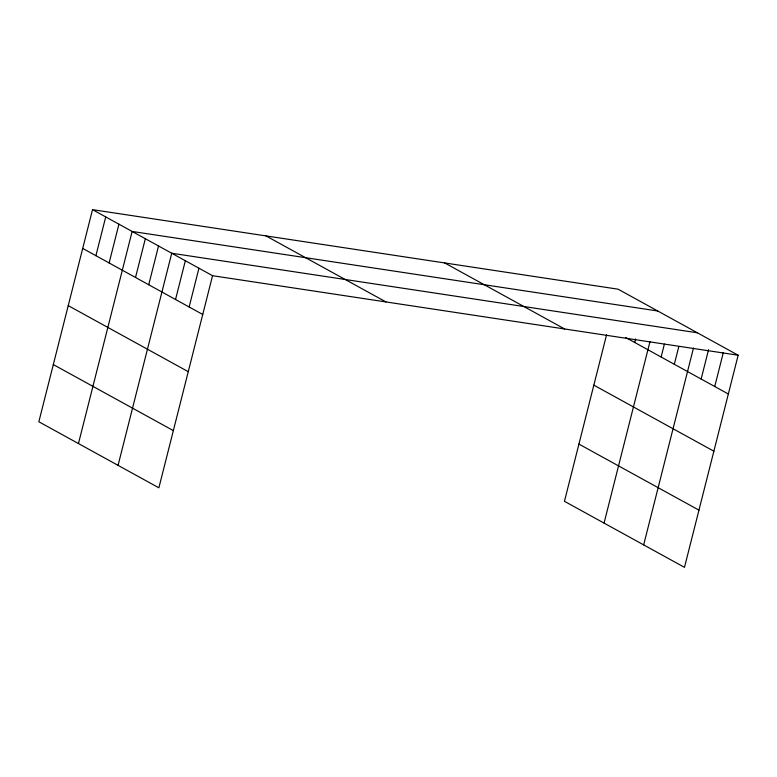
<?xml version="1.0" encoding="UTF-8"?>
<svg xmlns="http://www.w3.org/2000/svg" width="777" height="777" viewBox="0 0 777 777"><rect width="100%" height="100%" fill="white"/><g stroke="black" fill="none" stroke-linecap="round" stroke-linejoin="round"><path stroke-width="1.17" d="M92.521 209.654L38.85 421.765L158.877 487.81L212.548 275.699L92.521 209.654L618.123 289.19L738.15 355.235L684.479 567.346L564.452 501.301L606.575 334.819M95.911 255.691L105.721 216.919M109.12 262.956L118.93 224.184M78.458 443.56L132.129 231.449L657.731 310.985M135.519 277.486L145.338 238.714M148.728 284.751L158.537 245.979M118.065 465.355L171.736 253.244L697.338 332.779M175.534 299.504L185.344 260.732M189.132 306.983L198.941 268.22M634.722 342.492L635.615 338.966M604.059 523.096L650.009 341.53M661.13 357.022L664.393 344.094M674.329 364.287L678.787 346.659M643.667 544.891L693.472 348.047M701.136 379.03L708.566 349.66M714.733 386.519L723.358 352.447M212.548 275.699L738.15 355.235M625.582 337.461L728.34 394.007M444.677 262.937L564.704 328.992M593.842 385.159L713.869 451.204M265.967 235.897L385.994 301.942M578.933 444.094L698.95 510.139M82.712 248.426L202.739 314.471M68.24 305.633L188.257 371.678M53.322 364.568L173.349 430.613"/></g></svg>
